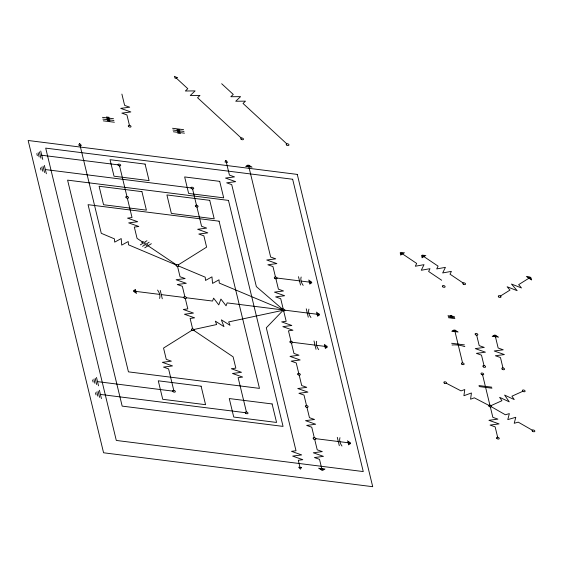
<?xml version="1.0" encoding="UTF-8"?>
<svg xmlns="http://www.w3.org/2000/svg" width="563" height="563" viewBox="0 0 563 563"><rect width="100%" height="100%" fill="white"/><g stroke="black" fill="none" stroke-linecap="round" stroke-linejoin="round"><path stroke-width="0.84" d="M284.801 310.466L284.822 310.41A1.436 0.823 19.1 0 0 283.006 309.087A1.436 0.823 19.1 0 0 282.527 310.431A1.436 0.823 19.1 0 0 284.801 310.466L284.779 310.523M282.837 310.628L266.306 327.8L296.004 450.745L291.493 451.336L301.662 454.925L292.64 456.1L302.817 459.69L298.306 460.274L300.016 467.367M141.721 242.583L143.375 241.548M140.349 244.87L146.943 240.739M143.924 244.06L145.571 243.026M142.545 246.348L149.146 242.224M146.12 245.538L147.766 244.511M144.747 247.826L151.341 243.702M178.133 264.962L206.607 247.136L203.876 235.834L198.795 234.039L207.817 232.864L197.641 229.275L206.663 228.099L201.575 226.305L196.916 207.008M192.025 330.235L163.544 348.061L166.275 359.363L171.363 361.157L162.341 362.333L172.51 365.922L163.495 367.097L168.576 368.892L173.77 390.377M400.138 252.928L401.088 252.33M400.293 253.653L402.207 252.456M400.455 254.377L403.319 252.583M400.61 255.109L404.431 252.717M421.525 255.623L422.482 255.025M421.687 256.348L423.594 255.152M421.849 257.073L424.713 255.285M422.004 257.805L425.825 255.412M500.479 296.018L509.972 290.086L507.129 286.757L517.158 290.684L511.471 284.041L521.5 287.967L518.657 284.646L528.96 278.192M491.049 405.62L501.943 400.701L499.606 397.316L509.262 401.848L504.596 395.064L514.251 399.596L511.915 396.204L522.809 391.292A1.436 0.823 19.1 0 0 525.089 391.376A1.436 0.823 19.1 0 0 523.365 389.962A1.436 0.823 19.1 0 0 522.788 391.271M193.968 329.482L216.656 324.541L215.333 321.142L223.983 326.631L221.343 319.833L229.993 325.323L228.677 321.923L282.485 310.396M106.393 116.984L109.159 117.336M102.452 117.336L113.529 118.737M106.815 118.737L109.588 119.089M102.874 119.096L113.951 120.489M172.531 128.265L183.601 129.659M107.237 120.496L110.01 120.841M176.895 129.666L179.66 130.018M103.296 120.848L114.373 122.241M172.954 130.018L184.031 131.418M177.317 131.418L180.09 131.77M173.376 131.777L184.453 133.171M177.739 133.178L180.512 133.522M247.678 165.121L249.282 165.325M246.995 165.529L250.204 165.937M246.32 165.937L251.126 166.542M245.637 166.345L252.055 167.155M41.732 155.226L117.963 164.832M45.357 169.562L190.977 187.915M277.052 278.038L299.502 280.867M301.057 281.064L309.333 282.105M450.266 315.505L451.871 315.702M447.986 315.709L454.397 316.519M450.513 316.519L452.117 316.723M448.232 316.723L454.644 317.532M450.759 317.532L452.363 317.736M448.479 317.736L454.89 318.545M453.764 329.988L455.368 330.185M494.258 335.091L495.855 335.288M453.088 330.39L456.29 330.798M493.575 335.492L496.784 335.9M452.406 330.798L457.219 331.403M492.899 335.9L497.706 336.505M135.894 291.402L159.709 294.4M161.264 294.597L183.714 297.426M186.444 297.771L212.547 301.057L213.609 298.158L218.775 304.886L220.907 299.073L226.066 305.8L227.135 302.901L282.077 309.826M284.815 310.171L307.257 313M308.813 313.197L317.096 314.238M451.73 331.206L458.141 332.015M492.217 336.308L498.628 337.117M451.61 343.275L464.433 344.887M292.57 342.297L315.02 345.126M316.575 345.323L324.851 346.365M478.951 385.564L491.773 387.182M479.113 386.57L491.942 388.189M97.505 381.63L172.616 391.095M100.411 394.424L245.271 412.679M315.857 438.683L338.3 441.512M339.855 441.709L348.131 442.75M318.552 468.233L324.971 469.042M319.481 468.838L324.288 469.443M320.403 469.451L323.612 469.852M321.325 470.056L322.93 470.26M178.64 266.025L205.214 277.172L205.502 280.444L211.962 276.855L212.547 283.4L219 279.811L219.288 283.076L282.126 309.439M176.001 264.913L128.484 244.806L128.223 241.541L121.721 245.102L121.193 238.571L114.697 242.132L114.43 238.86L101.284 233.3L80.03 145.296M446.48 383.326L461.02 390.891L464.785 389.526L463.905 395.726L471.442 392.988L470.562 399.195L474.327 397.823L488.867 405.388M491.316 406.732L505.363 414.769L509.353 413.615L507.791 419.611L515.785 417.296L514.223 423.292L518.22 422.137L532.26 430.174M529.692 276.883L531 277.77M528.573 276.736L531.198 278.502M527.454 276.581L531.388 279.234M526.335 276.426L531.585 279.966M423.918 256.608L438.077 266.137L436.712 268.931L445.41 267.362L442.68 272.949L451.385 271.38L450.02 274.174L463.06 282.957M402.524 253.913L416.683 263.442L415.318 266.236L424.016 264.666L421.293 270.254L429.991 268.685L428.626 271.479L441.666 280.261M142.545 242.069L137.055 238.367L134.325 227.065L138.836 226.481L128.66 222.892L137.682 221.716L127.512 218.127L132.023 217.536L127.358 198.239M148.041 245.764L176.198 264.716M193.961 330.481L233.103 356.829L235.834 368.132L231.323 368.716L241.492 372.305L232.47 373.48L242.646 377.069L238.135 377.66L246.418 411.961M282.485 309.164L256.362 286.616L231.724 184.629L226.643 182.827L235.665 181.659L225.489 178.063L234.511 176.895L229.422 175.093L226.312 162.214M221.674 83.725L233.265 94.429L230.844 96.73L240.57 96.639L235.735 101.241L245.461 101.15L243.04 103.451L286.673 143.741M176.191 77.99L187.782 88.694L185.368 90.995L195.094 90.903L190.252 95.513L199.978 95.421L197.557 97.723L241.196 138.012M495.426 336.716L498.156 348.011L503.238 349.806L494.215 350.981L504.392 354.57L495.37 355.746L500.458 357.54L502.97 367.949M476.685 335.217L479.197 345.626L484.286 347.42L475.263 348.596L485.433 352.185L476.411 353.36L481.499 355.154L484.011 365.563M482.568 374.803L485.362 386.373M485.609 387.386L489.894 405.149M490.331 406.936L492.843 417.338L497.924 419.132L488.909 420.308L499.078 423.904L490.056 425.072L495.144 426.867L497.657 437.275M455.01 331.621L458.022 344.077M458.268 345.098L462.554 362.853M311.529 281.824L311.775 282.872M319.284 313.957L319.538 315.006M327.068 346.189L327.321 347.237M350.348 442.574L350.601 443.623M310.621 281.204L311.128 283.302M318.384 313.338L318.89 315.428M326.167 345.562L326.674 347.66M349.447 441.955L349.954 444.045M309.72 280.585L310.473 283.724M317.476 312.711L318.236 315.857M325.266 344.943L326.019 348.089M348.546 441.329L349.299 444.474M308.813 279.959L309.826 284.153M316.575 312.092L317.588 316.279M324.358 344.324L325.372 348.511M347.638 440.709L348.652 444.897M298.489 276.679L300.515 285.061M306.251 308.805L308.271 317.187M314.006 340.939L316.033 349.313M337.286 437.324L339.313 445.706M248.846 166.747L270.655 257.038L275.743 258.832L266.721 260.007L276.89 263.597L267.868 264.772L272.956 266.566L275.469 276.975M275.898 278.762L278.418 289.164L283.499 290.965L274.477 292.134L284.653 295.73L275.631 296.898L280.719 298.693L283.231 309.101M283.661 310.889L286.173 321.297L281.662 321.881L291.838 325.477L282.816 326.646L292.985 330.242L288.474 330.826L290.994 341.234M291.423 343.022L293.935 353.423L299.023 355.218L290.001 356.393L300.17 359.982L291.148 361.157L296.237 362.952L298.749 373.36M299.185 375.148L301.698 385.556L306.779 387.351L297.757 388.526L307.933 392.115L298.911 393.291L303.999 395.085L306.511 405.487M306.941 407.274L309.453 417.683L314.541 419.477L305.519 420.652L315.695 424.242L306.673 425.417L311.754 427.211L314.274 437.62M314.703 439.407L317.215 449.816L322.303 451.61L313.281 452.779L323.451 456.375L314.428 457.543L319.517 459.345L321.762 468.634M192.56 188.985L196.487 205.221M177.535 266.362L180.047 276.771L185.136 278.565L176.113 279.741L186.283 283.33L177.261 284.505L182.349 286.3L184.861 296.708M185.29 298.489L187.81 308.897L183.299 309.481L193.468 313.077L184.446 314.253L194.622 317.842L190.111 318.426L192.623 328.834M121.897 94.098L124.627 105.394L129.708 107.195L120.686 108.363L130.862 111.96L121.84 113.128L126.928 114.922L129.441 125.331M160.251 290.409L162.278 298.784M119.546 165.895L126.928 196.452M135.401 289.354L136.415 293.548M134.747 289.783L135.507 292.922M134.1 290.205L134.606 292.303M133.445 290.635L133.698 291.683M96.498 377.442L98.518 385.817M99.405 390.236L101.424 398.611M44.343 165.374L46.363 173.749M40.726 151.032L42.746 159.413M95.196 378.294L96.709 384.578M98.103 391.088L99.616 397.372M43.041 166.226L44.554 172.51M39.424 151.883L40.937 158.168M93.894 379.145L94.901 383.333M96.801 391.939L97.807 396.127M41.739 167.077L42.753 171.265M38.122 152.735L39.136 156.929M92.592 379.997L93.099 382.087M95.499 392.791L96.006 394.881M40.437 167.929L40.944 170.019M36.82 153.586L37.327 155.684M341.98 446.037A20.036 11.492 19.1 0 1 339.953 437.662M318.7 349.651A20.036 11.492 19.1 0 1 316.673 341.277M310.938 317.525A20.036 11.492 19.1 0 1 308.911 309.143M303.175 285.392A20.036 11.492 19.1 0 1 301.156 277.017M452.033 345.013A20.043 11.499 19.1 0 1 464.855 346.632M157.584 290.072A20.036 11.492 19.1 0 1 159.611 298.446M79.594 143.509L78.658 145.12L81.396 145.465L79.594 143.509M225.883 160.427L224.947 162.045L227.684 162.39L225.883 160.427M301.388 467.543L300.452 469.155L298.65 467.199L301.388 467.543M177.232 77.659L175.156 78.327L174.361 76.301L177.232 77.659M297.285 174.41L28.15 140.49L103.578 452.779L372.713 486.699L297.285 174.41M292.654 179.252L45.702 148.125L116.302 440.442L363.255 471.569L292.654 179.252M145.092 164.107L110.031 159.695L114.022 176.205L149.082 180.624L145.092 164.107M219.711 181.356L184.65 176.937L188.64 193.454L223.694 197.866L219.711 181.356M228.472 200.407L67.588 180.132L122.171 406.12L283.055 426.395L228.472 200.407M141.932 191.652L99.095 186.254L103.564 204.742L146.394 210.14L141.932 191.652M209.739 200.337L166.908 194.939L171.37 213.433L214.207 218.831L209.739 200.337M219.084 221.189L88.06 204.679L128.441 371.861L259.466 388.379L219.084 221.189M201.104 386.204L158.273 380.799L162.735 399.294L205.572 404.691L201.104 386.204M272.098 403.952L229.268 398.555L233.736 417.049L276.567 422.447L272.098 403.952M313.57 438.95A1.436 0.823 19.1 0 0 315.843 438.985A1.436 0.823 19.1 0 0 314.048 437.606A1.436 0.823 19.1 0 0 313.57 438.95M245.7 413.27A1.436 0.823 19.1 0 0 247.987 413.341A1.436 0.823 19.1 0 0 246.221 411.947A1.436 0.823 19.1 0 0 245.7 413.27M173.045 391.686A1.436 0.823 19.1 0 0 175.332 391.757A1.436 0.823 19.1 0 0 173.573 390.356A1.436 0.823 19.1 0 0 173.045 391.686M118.392 165.423A1.436 0.823 19.1 0 0 120.686 165.494A1.436 0.823 19.1 0 0 118.92 164.093A1.436 0.823 19.1 0 0 118.392 165.423M191.413 188.506A1.436 0.823 19.1 0 0 193.7 188.577A1.436 0.823 19.1 0 0 191.934 187.183A1.436 0.823 19.1 0 0 191.413 188.506M195.762 206.53A1.436 0.823 19.1 0 0 198.049 206.6A1.436 0.823 19.1 0 0 196.29 205.199A1.436 0.823 19.1 0 0 195.762 206.53M126.203 197.768A1.436 0.823 19.1 0 0 128.498 197.831A1.436 0.823 19.1 0 0 126.731 196.438A1.436 0.823 19.1 0 0 126.203 197.768M496.953 438.605A1.436 0.823 19.1 0 0 499.226 438.64A1.436 0.823 19.1 0 0 497.432 437.261A1.436 0.823 19.1 0 0 496.953 438.605M489.198 406.479A1.436 0.823 19.1 0 0 491.471 406.514A1.436 0.823 19.1 0 0 489.669 405.128A1.436 0.823 19.1 0 0 489.198 406.479M481.435 374.346A1.436 0.823 19.1 0 0 483.708 374.381A1.436 0.823 19.1 0 0 481.914 373.002A1.436 0.823 19.1 0 0 481.435 374.346M444.284 383.086A1.436 0.823 19.1 0 0 446.586 383.178A1.436 0.823 19.1 0 0 444.84 381.77A1.436 0.823 19.1 0 0 444.284 383.086M532.521 431.279A1.436 0.823 19.1 0 0 534.815 431.364A1.436 0.823 19.1 0 0 533.062 429.956A1.436 0.823 19.1 0 0 532.521 431.279M475.552 334.76A1.436 0.823 19.1 0 0 477.825 334.795A1.436 0.823 19.1 0 0 476.031 333.416A1.436 0.823 19.1 0 0 475.552 334.76M483.307 366.886A1.436 0.823 19.1 0 0 485.587 366.928A1.436 0.823 19.1 0 0 483.786 365.542A1.436 0.823 19.1 0 0 483.307 366.886M461.857 364.184A1.436 0.823 19.1 0 0 464.13 364.226A1.436 0.823 19.1 0 0 462.336 362.839A1.436 0.823 19.1 0 0 461.857 364.184M502.266 369.279A1.436 0.823 19.1 0 0 504.539 369.314A1.436 0.823 19.1 0 0 502.745 367.935A1.436 0.823 19.1 0 0 502.266 369.279M463.265 284.146A1.436 0.823 19.1 0 0 465.538 284.181A1.436 0.823 19.1 0 0 463.743 282.802A1.436 0.823 19.1 0 0 463.265 284.146M498.748 296.968A1.436 0.823 19.1 0 0 501.028 297.004A1.436 0.823 19.1 0 0 499.226 295.624A1.436 0.823 19.1 0 0 498.748 296.968M442.828 286.849A1.436 0.823 19.1 0 0 445.101 286.891A1.436 0.823 19.1 0 0 443.299 285.504A1.436 0.823 19.1 0 0 442.828 286.849M176.402 265.905A1.436 0.823 19.1 0 0 178.675 265.94A1.436 0.823 19.1 0 0 176.881 264.561A1.436 0.823 19.1 0 0 176.402 265.905M274.765 278.305A1.436 0.823 19.1 0 0 277.045 278.34A1.436 0.823 19.1 0 0 275.244 276.961A1.436 0.823 19.1 0 0 274.765 278.305M128.737 126.661A1.436 0.823 19.1 0 0 131.01 126.696A1.436 0.823 19.1 0 0 129.216 125.317A1.436 0.823 19.1 0 0 128.737 126.661M241.189 139.286A1.436 0.823 19.1 0 0 243.462 139.335A1.436 0.823 19.1 0 0 241.675 137.949A1.436 0.823 19.1 0 0 241.189 139.286M286.666 145.022A1.436 0.823 19.1 0 0 288.946 145.064A1.436 0.823 19.1 0 0 287.158 143.678A1.436 0.823 19.1 0 0 286.666 145.022M184.157 298.031A1.436 0.823 19.1 0 0 186.437 298.073A1.436 0.823 19.1 0 0 184.636 296.687A1.436 0.823 19.1 0 0 184.157 298.031M191.92 330.164A1.436 0.823 19.1 0 0 194.193 330.2A1.436 0.823 19.1 0 0 192.398 328.82A1.436 0.823 19.1 0 0 191.92 330.164M305.808 406.817A1.436 0.823 19.1 0 0 308.081 406.859A1.436 0.823 19.1 0 0 306.286 405.473A1.436 0.823 19.1 0 0 305.808 406.817M298.052 374.691A1.436 0.823 19.1 0 0 300.325 374.726A1.436 0.823 19.1 0 0 298.524 373.346A1.436 0.823 19.1 0 0 298.052 374.691M290.29 342.564A1.436 0.823 19.1 0 0 292.563 342.6A1.436 0.823 19.1 0 0 290.768 341.213A1.436 0.823 19.1 0 0 290.29 342.564"/></g></svg>
